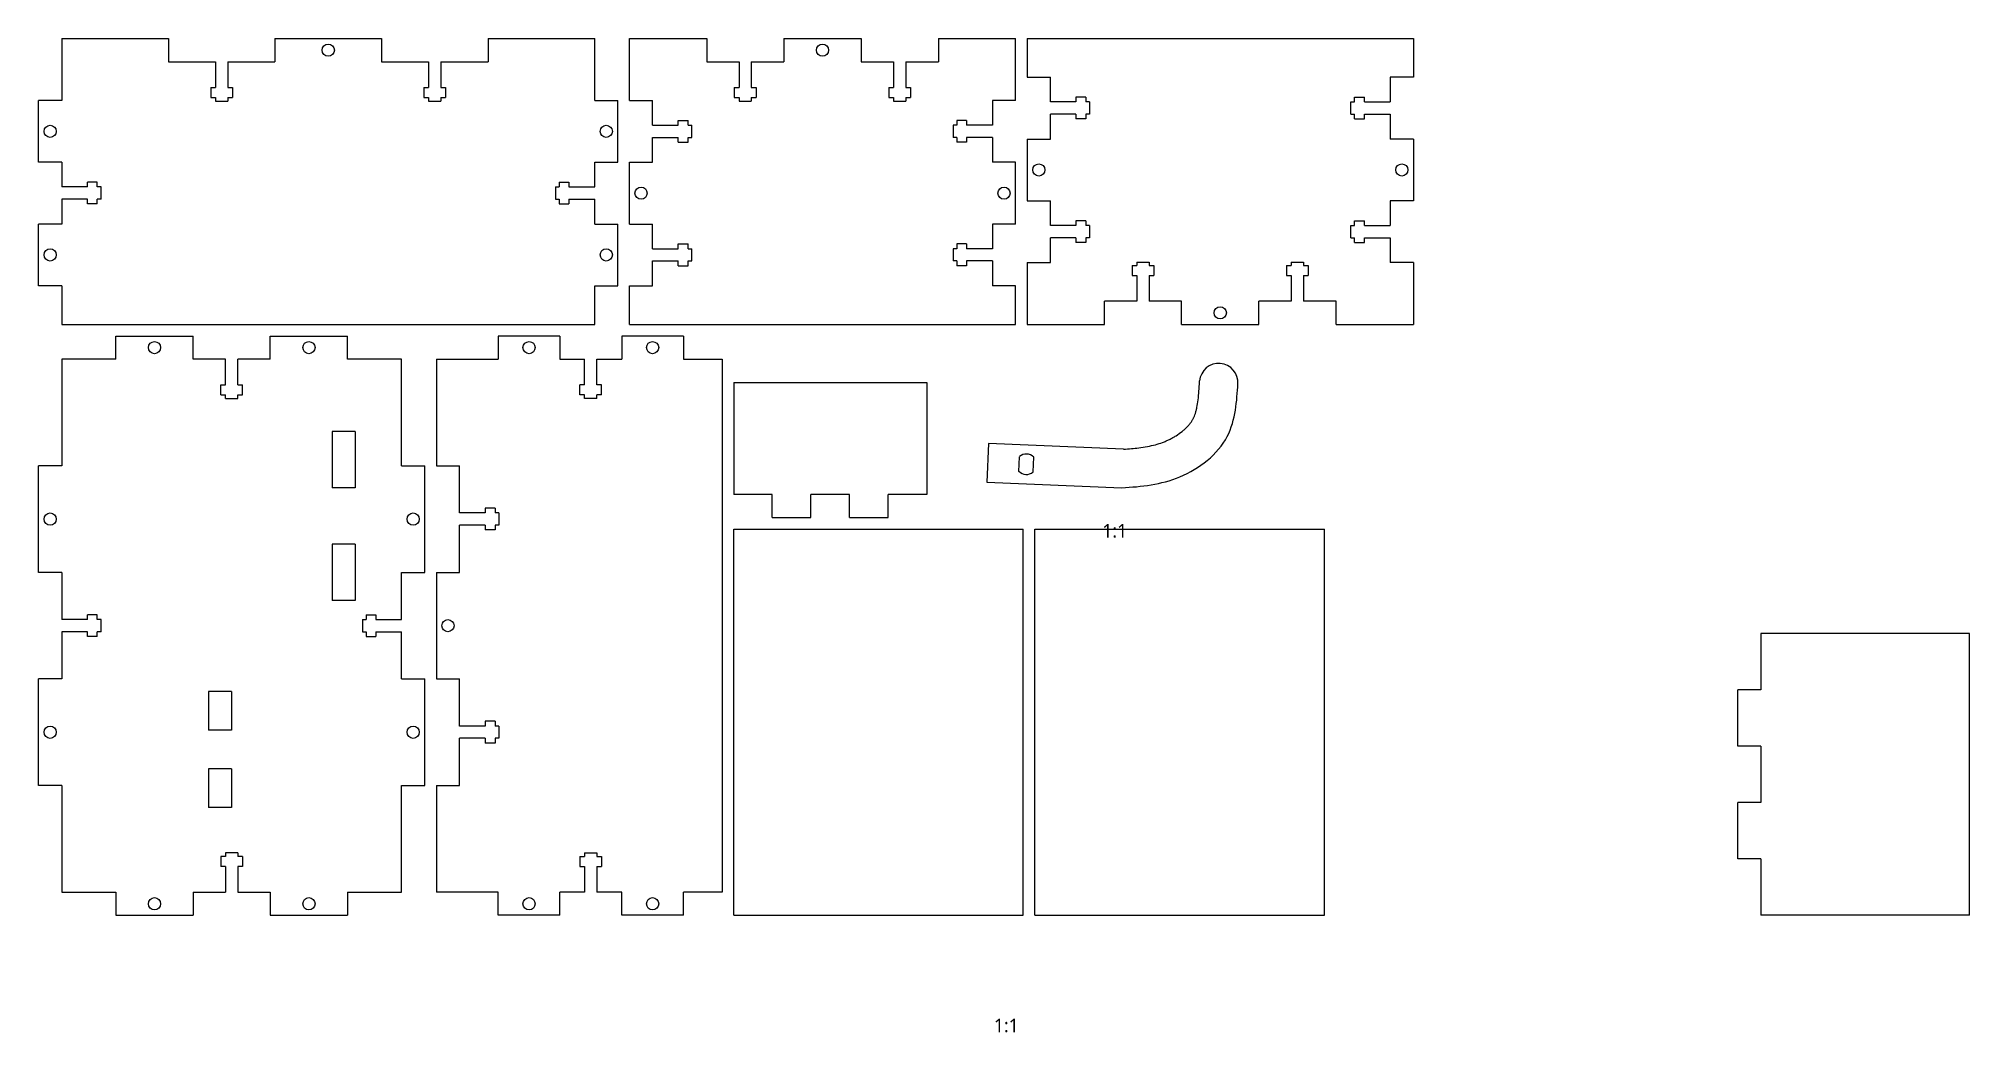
# Model space of a CAD drawing. Extents: x 134 to 259, y 80 to 144.
import ezdxf

# ---------------------------------------------------------------- set-up
doc = ezdxf.new("R2010")
doc.units = 0
doc.header["$LTSCALE"] = 12.7
doc.header["$MEASUREMENT"] = 0
doc.layers.add('ANNOTATION_TEXT', color=7, linetype='CONTINUOUS')
doc.layers.add('VISIBLE', color=7, linetype='CONTINUOUS')
doc.styles.add('ONSHAPE-STANDARD-VIEW-LABE', font='NotoSans-Regular.ttf', dxfattribs={"height": 3.5})

msp = doc.modelspace()

# ---------------------------------------------------------------- linework, layer by layer
at = {"layer": 'VISIBLE'}
for p, q in [((135.78, 144.33), (135.78, 140.33)), ((135.78, 144.33), (142.68, 144.33)), ((142.68, 144.33), (142.68, 142.83)), ((149.58, 144.33), (149.58, 142.83)), ((149.58, 144.33), (156.48, 144.33)), ((156.48, 144.33), (156.48, 142.83)), ((163.38, 144.33), (170.28, 144.33)), ((163.38, 144.33), (163.38, 142.83)), ((170.28, 140.33), (170.28, 144.33)), ((172.53, 140.33), (172.53, 144.33)), ((172.53, 144.33), (177.53, 144.33)), ((177.53, 144.33), (177.53, 142.83)), ((182.53, 144.33), (182.53, 142.83)), ((182.53, 144.33), (187.53, 144.33)), ((187.53, 144.33), (187.53, 142.83)), ((192.53, 144.33), (192.53, 142.83)), ((192.53, 144.33), (197.53, 144.33)), ((197.53, 140.33), (197.53, 144.33)), ((198.28, 144.33), (223.28, 144.33)), ((198.28, 144.33), (198.28, 141.83)), ((223.28, 144.33), (223.28, 141.83)), ((142.68, 142.83), (145.73, 142.83)), ((145.73, 142.83), (145.73, 141.17)), ((146.52, 142.83), (146.52, 141.17)), ((146.52, 142.83), (149.58, 142.83)), ((156.48, 142.83), (159.53, 142.83)), ((159.53, 142.83), (159.53, 141.17)), ((160.32, 142.83), (160.32, 141.17)), ((160.32, 142.83), (163.38, 142.83)), ((177.53, 142.83), (179.63, 142.83)), ((179.63, 142.83), (179.63, 141.17)), ((180.42, 142.83), (180.42, 141.17)), ((180.42, 142.83), (182.53, 142.83)), ((187.53, 142.83), (189.63, 142.83)), ((189.63, 142.83), (189.63, 141.17)), ((190.42, 142.83), (190.42, 141.17)), ((190.42, 142.83), (192.53, 142.83)), ((198.28, 141.83), (199.78, 141.83)), ((199.78, 140.23), (199.78, 141.83)), ((221.78, 141.83), (221.78, 140.23)), ((223.28, 141.83), (221.78, 141.83)), ((134.28, 136.33), (134.28, 140.33)), ((135.78, 140.33), (134.28, 140.33)), ((145.42, 141.17), (145.73, 141.17)), ((145.42, 141.17), (145.42, 140.53)), ((145.42, 140.53), (145.73, 140.53)), ((145.73, 140.53), (145.73, 140.29)), ((145.73, 140.29), (146.52, 140.29)), ((146.52, 141.17), (146.83, 141.17)), ((146.52, 140.53), (146.52, 140.29)), ((146.52, 140.53), (146.83, 140.53)), ((146.83, 141.17), (146.83, 140.53)), ((159.22, 141.17), (159.53, 141.17)), ((159.22, 141.17), (159.22, 140.53)), ((159.22, 140.53), (159.53, 140.53)), ((159.53, 140.53), (159.53, 140.29)), ((159.53, 140.29), (160.32, 140.29)), ((160.32, 141.17), (160.63, 141.17)), ((160.32, 140.53), (160.32, 140.29)), ((160.32, 140.53), (160.63, 140.53)), ((160.63, 141.17), (160.63, 140.53)), ((170.28, 140.33), (171.78, 140.33)), ((171.78, 136.33), (171.78, 140.33)), ((172.53, 140.33), (174.03, 140.33)), ((174.03, 138.73), (174.03, 140.33)), ((179.32, 141.17), (179.63, 141.17)), ((179.32, 141.17), (179.32, 140.53)), ((179.32, 140.53), (179.63, 140.53)), ((179.63, 140.53), (179.63, 140.29)), ((179.63, 140.29), (180.42, 140.29)), ((180.42, 141.17), (180.73, 141.17)), ((180.42, 140.53), (180.42, 140.29)), ((180.42, 140.53), (180.73, 140.53)), ((180.73, 141.17), (180.73, 140.53)), ((189.32, 141.17), (189.63, 141.17)), ((189.32, 141.17), (189.32, 140.53)), ((189.32, 140.53), (189.63, 140.53)), ((189.63, 140.53), (189.63, 140.29)), ((189.63, 140.29), (190.42, 140.29)), ((190.42, 141.17), (190.73, 141.17)), ((190.42, 140.53), (190.42, 140.29)), ((190.42, 140.53), (190.73, 140.53)), ((190.73, 141.17), (190.73, 140.53)), ((197.53, 140.33), (196.03, 140.33)), ((196.03, 140.33), (196.03, 138.73)), ((201.44, 140.23), (199.78, 140.23)), ((202.08, 140.54), (201.44, 140.54)), ((201.44, 140.54), (201.44, 140.23)), ((202.08, 140.54), (202.08, 140.23)), ((202.32, 140.23), (202.08, 140.23)), ((202.32, 140.23), (202.32, 139.44)), ((219.24, 140.23), (219.48, 140.23)), ((219.24, 139.44), (219.24, 140.23)), ((219.48, 140.54), (220.11, 140.54)), ((219.48, 140.23), (219.48, 140.54)), ((220.11, 140.23), (220.11, 140.54)), ((220.11, 140.23), (221.78, 140.23)), ((175.69, 139.04), (176.33, 139.04)), ((175.69, 138.73), (175.69, 139.04)), ((176.33, 138.73), (176.33, 139.04)), ((194.36, 139.04), (193.73, 139.04)), ((193.73, 139.04), (193.73, 138.73)), ((194.36, 139.04), (194.36, 138.73)), ((201.44, 139.44), (199.78, 139.44)), ((199.78, 137.83), (199.78, 139.44)), ((201.44, 139.44), (201.44, 139.13)), ((202.08, 139.13), (201.44, 139.13)), ((202.08, 139.44), (202.08, 139.13)), ((202.32, 139.44), (202.08, 139.44)), ((219.24, 139.44), (219.48, 139.44)), ((219.48, 139.13), (219.48, 139.44)), ((219.48, 139.13), (220.11, 139.13)), ((220.11, 139.13), (220.11, 139.44)), ((220.11, 139.44), (221.78, 139.44)), ((221.78, 139.44), (221.78, 137.83)), ((174.03, 138.73), (175.69, 138.73)), ((174.03, 136.33), (174.03, 137.94)), ((174.03, 137.94), (175.69, 137.94)), ((175.69, 137.63), (175.69, 137.94)), ((175.69, 137.63), (176.33, 137.63)), ((176.33, 138.73), (176.57, 138.73)), ((176.33, 137.63), (176.33, 137.94)), ((176.33, 137.94), (176.57, 137.94)), ((176.57, 137.94), (176.57, 138.73)), ((193.73, 138.73), (193.49, 138.73)), ((193.49, 138.73), (193.49, 137.94)), ((193.73, 137.94), (193.49, 137.94)), ((193.73, 137.94), (193.73, 137.63)), ((194.36, 137.63), (193.73, 137.63)), ((196.03, 138.73), (194.36, 138.73)), ((194.36, 137.94), (194.36, 137.63)), ((196.03, 137.94), (194.36, 137.94)), ((196.03, 137.94), (196.03, 136.33)), ((198.28, 137.83), (198.28, 133.83)), ((198.28, 137.83), (199.78, 137.83)), ((223.28, 137.83), (221.78, 137.83)), ((223.28, 137.83), (223.28, 133.83)), ((135.78, 136.33), (134.28, 136.33)), ((135.78, 136.33), (135.78, 134.73)), ((170.28, 136.33), (171.78, 136.33)), ((170.28, 134.73), (170.28, 136.33)), ((172.53, 136.33), (174.03, 136.33)), ((172.53, 132.33), (172.53, 136.33)), ((197.53, 136.33), (196.03, 136.33)), ((197.53, 132.33), (197.53, 136.33)), ((138.08, 135.04), (137.44, 135.04)), ((137.44, 134.73), (137.44, 135.04)), ((138.08, 134.73), (138.08, 135.04)), ((167.98, 135.04), (168.61, 135.04)), ((167.98, 135.04), (167.98, 134.73)), ((168.61, 135.04), (168.61, 134.73)), ((137.44, 134.73), (135.78, 134.73)), ((135.78, 133.94), (135.78, 132.33)), ((137.44, 133.94), (135.78, 133.94)), ((137.44, 133.63), (137.44, 133.94)), ((138.32, 134.73), (138.08, 134.73)), ((138.08, 133.63), (138.08, 133.94)), ((138.32, 133.94), (138.08, 133.94)), ((138.32, 133.94), (138.32, 134.73)), ((167.74, 134.73), (167.98, 134.73)), ((167.74, 134.73), (167.74, 133.94)), ((167.74, 133.94), (167.98, 133.94)), ((167.98, 133.94), (167.98, 133.63)), ((168.61, 134.73), (170.28, 134.73)), ((168.61, 133.94), (168.61, 133.63)), ((168.61, 133.94), (170.28, 133.94)), ((170.28, 132.33), (170.28, 133.94)), ((198.28, 133.83), (199.78, 133.83)), ((199.78, 132.23), (199.78, 133.83)), ((221.78, 133.83), (221.78, 132.23)), ((223.28, 133.83), (221.78, 133.83)), ((138.08, 133.63), (137.44, 133.63)), ((167.98, 133.63), (168.61, 133.63)), ((202.08, 132.54), (201.44, 132.54)), ((201.44, 132.54), (201.44, 132.23)), ((202.08, 132.54), (202.08, 132.23)), ((219.48, 132.54), (220.11, 132.54)), ((219.48, 132.23), (219.48, 132.54)), ((220.11, 132.23), (220.11, 132.54)), ((134.28, 128.33), (134.28, 132.33)), ((135.78, 132.33), (134.28, 132.33)), ((170.28, 132.33), (171.78, 132.33)), ((171.78, 128.33), (171.78, 132.33)), ((172.53, 132.33), (174.03, 132.33)), ((174.03, 130.73), (174.03, 132.33)), ((197.53, 132.33), (196.03, 132.33)), ((196.03, 132.33), (196.03, 130.73)), ((201.44, 132.23), (199.78, 132.23)), ((199.78, 129.83), (199.78, 131.44)), ((201.44, 131.44), (199.78, 131.44)), ((201.44, 131.44), (201.44, 131.13)), ((202.32, 132.23), (202.08, 132.23)), ((202.08, 131.44), (202.08, 131.13)), ((202.32, 131.44), (202.08, 131.44)), ((202.32, 132.23), (202.32, 131.44)), ((219.24, 132.23), (219.48, 132.23)), ((219.24, 131.44), (219.24, 132.23)), ((219.24, 131.44), (219.48, 131.44)), ((219.48, 131.13), (219.48, 131.44)), ((220.11, 132.23), (221.78, 132.23)), ((220.11, 131.13), (220.11, 131.44)), ((220.11, 131.44), (221.78, 131.44)), ((221.78, 131.44), (221.78, 129.83)), ((174.03, 130.73), (175.69, 130.73)), ((175.69, 131.04), (176.33, 131.04)), ((175.69, 130.73), (175.69, 131.04)), ((176.33, 130.73), (176.33, 131.04)), ((176.33, 130.73), (176.57, 130.73)), ((176.57, 129.94), (176.57, 130.73)), ((193.73, 130.73), (193.49, 130.73)), ((193.49, 130.73), (193.49, 129.94)), ((194.36, 131.04), (193.73, 131.04)), ((193.73, 131.04), (193.73, 130.73)), ((194.36, 131.04), (194.36, 130.73)), ((196.03, 130.73), (194.36, 130.73)), ((202.08, 131.13), (201.44, 131.13)), ((219.48, 131.13), (220.11, 131.13)), ((174.03, 128.33), (174.03, 129.94)), ((174.03, 129.94), (175.69, 129.94)), ((175.69, 129.63), (175.69, 129.94)), ((175.69, 129.63), (176.33, 129.63)), ((176.33, 129.63), (176.33, 129.94)), ((176.33, 129.94), (176.57, 129.94)), ((193.73, 129.94), (193.49, 129.94)), ((193.73, 129.94), (193.73, 129.63)), ((194.36, 129.63), (193.73, 129.63)), ((194.36, 129.94), (194.36, 129.63)), ((196.03, 129.94), (194.36, 129.94)), ((196.03, 129.94), (196.03, 128.33)), ((198.28, 129.83), (198.28, 125.83)), ((198.28, 129.83), (199.78, 129.83)), ((205.07, 129.64), (205.38, 129.64)), ((205.07, 129.64), (205.07, 129)), ((205.07, 129), (205.38, 129)), ((205.38, 129.87), (206.17, 129.87)), ((205.38, 129.87), (205.38, 129.64)), ((205.38, 129), (205.38, 127.33)), ((206.17, 129.87), (206.17, 129.64)), ((206.17, 129.64), (206.48, 129.64)), ((206.17, 129), (206.17, 127.33)), ((206.17, 129), (206.48, 129)), ((206.48, 129.64), (206.48, 129)), ((215.07, 129.64), (215.38, 129.64)), ((215.07, 129.64), (215.07, 129)), ((215.07, 129), (215.38, 129)), ((215.38, 129.87), (216.17, 129.87)), ((215.38, 129.87), (215.38, 129.64)), ((215.38, 129), (215.38, 127.33)), ((216.17, 129.87), (216.17, 129.64)), ((216.17, 129.64), (216.48, 129.64)), ((216.17, 129), (216.17, 127.33)), ((216.17, 129), (216.48, 129)), ((216.48, 129.64), (216.48, 129)), ((223.28, 129.83), (221.78, 129.83)), ((223.28, 129.83), (223.28, 125.83)), ((135.78, 128.33), (134.28, 128.33)), ((135.78, 128.33), (135.78, 125.83)), ((170.28, 128.33), (171.78, 128.33)), ((170.28, 125.83), (170.28, 128.33)), ((172.53, 128.33), (174.03, 128.33)), ((172.53, 125.83), (172.53, 128.33)), ((197.53, 128.33), (196.03, 128.33)), ((197.53, 125.83), (197.53, 128.33)), ((205.38, 127.33), (203.28, 127.33)), ((203.28, 125.83), (203.28, 127.33)), ((208.28, 127.33), (206.17, 127.33)), ((208.28, 125.83), (208.28, 127.33)), ((215.38, 127.33), (213.28, 127.33)), ((213.28, 125.83), (213.28, 127.33)), ((218.28, 127.33), (216.17, 127.33)), ((218.28, 125.83), (218.28, 127.33)), ((135.78, 125.83), (170.28, 125.83)), ((139.28, 123.58), (139.28, 125.08)), ((139.28, 125.08), (144.28, 125.08)), ((144.28, 123.58), (144.28, 125.08)), ((149.28, 123.58), (149.28, 125.08)), ((149.28, 125.08), (154.28, 125.08)), ((154.28, 123.58), (154.28, 125.08)), ((164.03, 125.08), (164.03, 123.58)), ((168.03, 125.08), (164.03, 125.08)), ((168.03, 125.08), (168.03, 123.58)), ((172.03, 125.08), (172.03, 123.58)), ((176.03, 125.08), (172.03, 125.08)), ((172.53, 125.83), (197.53, 125.83)), ((176.03, 125.08), (176.03, 123.58)), ((198.28, 125.83), (203.28, 125.83)), ((208.28, 125.83), (213.28, 125.83)), ((218.28, 125.83), (223.28, 125.83)), ((135.78, 123.58), (135.78, 116.68)), ((139.28, 123.58), (135.78, 123.58)), ((146.38, 123.58), (144.28, 123.58)), ((146.38, 121.92), (146.38, 123.58)), ((147.17, 121.92), (147.17, 123.58)), ((149.28, 123.58), (147.17, 123.58)), ((157.78, 123.58), (154.28, 123.58)), ((157.78, 116.68), (157.78, 123.58)), ((160.03, 123.58), (160.03, 116.68)), ((160.03, 123.58), (164.03, 123.58)), ((168.03, 123.58), (169.63, 123.58)), ((169.63, 121.92), (169.63, 123.58)), ((170.42, 121.92), (170.42, 123.58)), ((170.42, 123.58), (172.03, 123.58)), ((176.03, 123.58), (178.53, 123.58)), ((178.53, 123.58), (178.53, 89.08)), ((146.07, 121.92), (146.38, 121.92)), ((146.07, 121.28), (146.07, 121.92)), ((146.07, 121.28), (146.38, 121.28)), ((146.38, 121.04), (146.38, 121.28)), ((147.17, 121.92), (147.48, 121.92)), ((147.17, 121.04), (147.17, 121.28)), ((147.17, 121.28), (147.48, 121.28)), ((147.48, 121.28), (147.48, 121.92)), ((169.63, 121.92), (169.32, 121.92)), ((169.32, 121.28), (169.32, 121.92)), ((169.63, 121.28), (169.32, 121.28)), ((169.63, 121.04), (169.63, 121.28)), ((170.73, 121.92), (170.42, 121.92)), ((170.42, 121.04), (170.42, 121.28)), ((170.73, 121.28), (170.42, 121.28)), ((170.73, 121.28), (170.73, 121.92)), ((179.28, 122.08), (191.78, 122.08)), ((179.28, 122.08), (179.28, 114.83)), ((191.78, 122.08), (191.78, 114.83)), ((146.38, 121.04), (147.17, 121.04)), ((170.42, 121.04), (169.63, 121.04)), ((153.28, 118.91), (153.28, 115.26)), ((154.78, 118.91), (153.28, 118.91)), ((154.78, 118.91), (154.78, 115.26)), ((195.78, 118.13), (195.67, 115.63)), ((204.52, 117.75), (195.78, 118.13)), ((134.28, 109.78), (134.28, 116.68)), ((135.78, 116.68), (134.28, 116.68)), ((157.78, 116.68), (159.28, 116.68)), ((159.28, 109.78), (159.28, 116.68)), ((160.03, 116.68), (161.53, 116.68)), ((161.53, 113.63), (161.53, 116.68)), ((197.74, 116.32), (197.78, 117.27)), ((198.66, 116.28), (198.71, 117.23)), ((154.78, 115.26), (153.28, 115.26)), ((195.67, 115.63), (204.41, 115.26)), ((163.83, 113.94), (163.19, 113.94)), ((163.19, 113.94), (163.19, 113.63)), ((163.83, 113.94), (163.83, 113.63)), ((181.78, 114.83), (179.28, 114.83)), ((181.78, 113.33), (181.78, 114.83)), ((186.78, 114.83), (184.28, 114.83)), ((184.28, 113.33), (184.28, 114.83)), ((186.78, 113.33), (186.78, 114.83)), ((189.28, 113.33), (189.28, 114.83)), ((191.78, 114.83), (189.28, 114.83)), ((163.19, 113.63), (161.53, 113.63)), ((161.53, 109.78), (161.53, 112.84)), ((163.19, 112.84), (161.53, 112.84)), ((163.19, 112.84), (163.19, 112.53)), ((163.83, 112.53), (163.19, 112.53)), ((164.07, 113.63), (163.83, 113.63)), ((163.83, 112.84), (163.83, 112.53)), ((164.07, 112.84), (163.83, 112.84)), ((164.07, 113.63), (164.07, 112.84)), ((179.28, 112.58), (198.03, 112.58)), ((179.28, 87.58), (179.28, 112.58)), ((181.78, 113.33), (184.28, 113.33)), ((186.78, 113.33), (189.28, 113.33)), ((198.03, 87.58), (198.03, 112.58)), ((198.78, 112.58), (217.53, 112.58)), ((198.78, 87.58), (198.78, 112.58)), ((217.53, 87.58), (217.53, 112.58)), ((153.28, 111.61), (153.28, 107.96)), ((154.78, 111.61), (153.28, 111.61)), ((154.78, 111.61), (154.78, 107.96)), ((135.78, 109.78), (134.28, 109.78)), ((135.78, 109.78), (135.78, 106.73)), ((157.78, 109.78), (159.28, 109.78)), ((157.78, 106.73), (157.78, 109.78)), ((160.03, 109.78), (160.03, 102.88)), ((160.03, 109.78), (161.53, 109.78)), ((154.78, 107.96), (153.28, 107.96)), ((137.44, 106.73), (135.78, 106.73)), ((138.08, 107.04), (137.44, 107.04)), ((137.44, 106.73), (137.44, 107.04)), ((138.08, 106.73), (138.08, 107.04)), ((138.32, 106.73), (138.08, 106.73)), ((138.32, 105.94), (138.32, 106.73)), ((155.24, 106.73), (155.24, 105.94)), ((155.24, 106.73), (155.48, 106.73)), ((155.48, 107.04), (156.11, 107.04)), ((155.48, 107.04), (155.48, 106.73)), ((156.11, 107.04), (156.11, 106.73)), ((156.11, 106.73), (157.78, 106.73)), ((135.78, 105.94), (135.78, 102.88)), ((137.44, 105.94), (135.78, 105.94)), ((137.44, 105.63), (137.44, 105.94)), ((138.08, 105.63), (137.44, 105.63)), ((138.32, 105.94), (138.08, 105.94)), ((138.08, 105.63), (138.08, 105.94)), ((155.24, 105.94), (155.48, 105.94)), ((155.48, 105.94), (155.48, 105.63)), ((155.48, 105.63), (156.11, 105.63)), ((156.11, 105.94), (156.11, 105.63)), ((156.11, 105.94), (157.78, 105.94)), ((157.78, 102.88), (157.78, 105.94)), ((245.78, 105.83), (245.78, 102.18)), ((259.28, 105.83), (245.78, 105.83)), ((259.28, 87.58), (259.28, 105.83)), ((135.78, 102.88), (134.28, 102.88)), ((134.28, 95.98), (134.28, 102.88)), ((157.78, 102.88), (159.28, 102.88)), ((159.28, 95.98), (159.28, 102.88)), ((160.03, 102.88), (161.53, 102.88)), ((161.53, 99.83), (161.53, 102.88)), ((145.27, 102.06), (145.27, 99.56)), ((146.77, 102.06), (145.27, 102.06)), ((146.77, 102.06), (146.77, 99.56)), ((244.28, 98.53), (244.28, 102.18)), ((245.78, 102.18), (244.28, 102.18)), ((163.83, 100.14), (163.19, 100.14)), ((163.19, 100.14), (163.19, 99.83)), ((163.83, 100.14), (163.83, 99.83)), ((146.77, 99.56), (145.27, 99.56)), ((163.19, 99.83), (161.53, 99.83)), ((161.53, 95.98), (161.53, 99.04)), ((163.19, 99.04), (161.53, 99.04)), ((163.19, 99.04), (163.19, 98.73)), ((164.07, 99.83), (163.83, 99.83)), ((163.83, 99.04), (163.83, 98.73)), ((164.07, 99.04), (163.83, 99.04)), ((164.07, 99.83), (164.07, 99.04)), ((163.83, 98.73), (163.19, 98.73)), ((245.78, 98.53), (244.28, 98.53)), ((245.78, 98.53), (245.78, 94.88)), ((145.27, 97.06), (145.27, 94.56)), ((146.77, 97.06), (145.27, 97.06)), ((146.77, 97.06), (146.77, 94.56)), ((135.78, 95.98), (134.28, 95.98)), ((135.78, 95.98), (135.78, 89.08)), ((157.78, 95.98), (159.28, 95.98)), ((157.78, 89.08), (157.78, 95.98)), ((160.03, 95.98), (160.03, 89.08)), ((160.03, 95.98), (161.53, 95.98)), ((146.77, 94.56), (145.27, 94.56)), ((244.28, 91.23), (244.28, 94.88)), ((245.78, 94.88), (244.28, 94.88)), ((146.38, 91.39), (146.07, 91.39)), ((146.07, 91.39), (146.07, 90.75)), ((147.17, 91.62), (146.38, 91.62)), ((146.38, 91.62), (146.38, 91.39)), ((147.17, 91.62), (147.17, 91.39)), ((147.48, 91.39), (147.17, 91.39)), ((147.48, 91.39), (147.48, 90.75)), ((169.32, 91.39), (169.63, 91.39)), ((169.32, 91.39), (169.32, 90.75)), ((169.63, 91.62), (170.42, 91.62)), ((169.63, 91.62), (169.63, 91.39)), ((170.42, 91.62), (170.42, 91.39)), ((170.42, 91.39), (170.73, 91.39)), ((170.73, 91.39), (170.73, 90.75)), ((146.38, 90.75), (146.07, 90.75)), ((146.38, 90.75), (146.38, 89.08)), ((147.17, 90.75), (147.17, 89.08)), ((147.48, 90.75), (147.17, 90.75)), ((169.32, 90.75), (169.63, 90.75)), ((169.63, 90.75), (169.63, 89.08)), ((170.42, 90.75), (170.42, 89.08)), ((170.42, 90.75), (170.73, 90.75)), ((245.78, 91.23), (244.28, 91.23)), ((245.78, 91.23), (245.78, 87.58)), ((135.78, 89.08), (139.28, 89.08)), ((139.28, 89.08), (139.28, 87.58)), ((144.28, 89.08), (146.38, 89.08)), ((144.28, 89.08), (144.28, 87.58)), ((147.17, 89.08), (149.28, 89.08)), ((149.28, 89.08), (149.28, 87.58)), ((154.28, 89.08), (157.78, 89.08)), ((154.28, 89.08), (154.28, 87.58)), ((164.03, 89.08), (160.03, 89.08)), ((164.03, 87.58), (164.03, 89.08)), ((169.63, 89.08), (168.03, 89.08)), ((168.03, 87.58), (168.03, 89.08)), ((172.03, 89.08), (170.42, 89.08)), ((172.03, 87.58), (172.03, 89.08)), ((178.53, 89.08), (176.03, 89.08)), ((176.03, 87.58), (176.03, 89.08)), ((139.28, 87.58), (144.28, 87.58)), ((149.28, 87.58), (154.28, 87.58)), ((168.03, 87.58), (164.03, 87.58)), ((176.03, 87.58), (172.03, 87.58)), ((179.28, 87.58), (198.03, 87.58)), ((198.78, 87.58), (217.53, 87.58)), ((259.28, 87.58), (245.78, 87.58))]:
    msp.add_line(p, q, dxfattribs=at)
for centre in [(153.03, 143.58), (185.03, 143.58), (135.03, 138.33), (171.03, 138.33), (199.03, 135.83), (222.53, 135.83), (173.28, 134.33), (196.78, 134.33), (135.03, 130.33), (171.03, 130.33), (210.78, 126.58), (141.78, 124.33), (151.78, 124.33), (166.03, 124.33), (174.03, 124.33), (135.03, 113.23), (158.53, 113.23), (160.78, 106.33), (135.03, 99.43), (158.53, 99.43), (141.78, 88.33), (151.78, 88.33), (166.03, 88.33), (174.03, 88.33)]:
    msp.add_circle(centre, 0.394, dxfattribs=at)
for centre, radius, start, end in [((210.68, 122.07), 1.24, 355.3817, 175.3817), ((198.22, 116.78), 0.662, 223.2495, 311.8012), ((198.22, 116.78), 0.662, 43.2495, 131.8012)]:
    msp.add_arc(centre, radius, start, end, dxfattribs=at)
for points, knots in [([(204.41, 115.26), (205.66, 115.33), (208.26, 115.58), (211.73, 118.28), (211.85, 120.92), (211.92, 121.97)], [0, 0, 0, 0, 0.335848, 0.680461, 1, 1, 1, 1]), ([(204.52, 117.75), (204.87, 117.78), (205.4, 117.82), (206.07, 117.93), (206.59, 118.04), (206.94, 118.15), (207.16, 118.24), (207.31, 118.3), (207.49, 118.38), (207.71, 118.5), (207.99, 118.67), (208.25, 118.85), (208.48, 119.05), (208.64, 119.2), (208.77, 119.35), (208.87, 119.47), (208.93, 119.56), (208.97, 119.63), (209.01, 119.7), (209.04, 119.76), (209.07, 119.82), (209.12, 119.92), (209.17, 120.06), (209.22, 120.25), (209.28, 120.53), (209.35, 120.94), (209.4, 121.51), (209.42, 121.92), (209.44, 122.13), (209.44, 122.15), (209.44, 122.16), (209.44, 122.17)], [0.025054, 0.025054, 0.025054, 0.025054, 0.125, 0.1875, 0.25, 0.3125, 0.328125, 0.34375, 0.375, 0.40625, 0.4375, 0.5, 0.53125, 0.5625, 0.59375, 0.625, 0.640625, 0.65625, 0.671875, 0.6875, 0.703125, 0.71875, 0.75, 0.78125, 0.8125, 0.875, 0.9375, 1, 1, 1, 1.003355, 1.003355, 1.003355, 1.003355])]:
    msp.add_open_spline(points, degree=3, knots=knots, dxfattribs=at)

# ---------------------------------------------------------------- texts
at = {"layer": 'ANNOTATION_TEXT', "color": 7, "char_height": 0.875, "attachment_point": 2, "style": 'ONSHAPE-STANDARD-VIEW-LABE'}
for insert in [(203.8, 112.91), (196.78, 80.89)]:
    msp.add_mtext(' 1:1', dxfattribs=dict(at, insert=insert))

doc.saveas('drawing.dxf')
